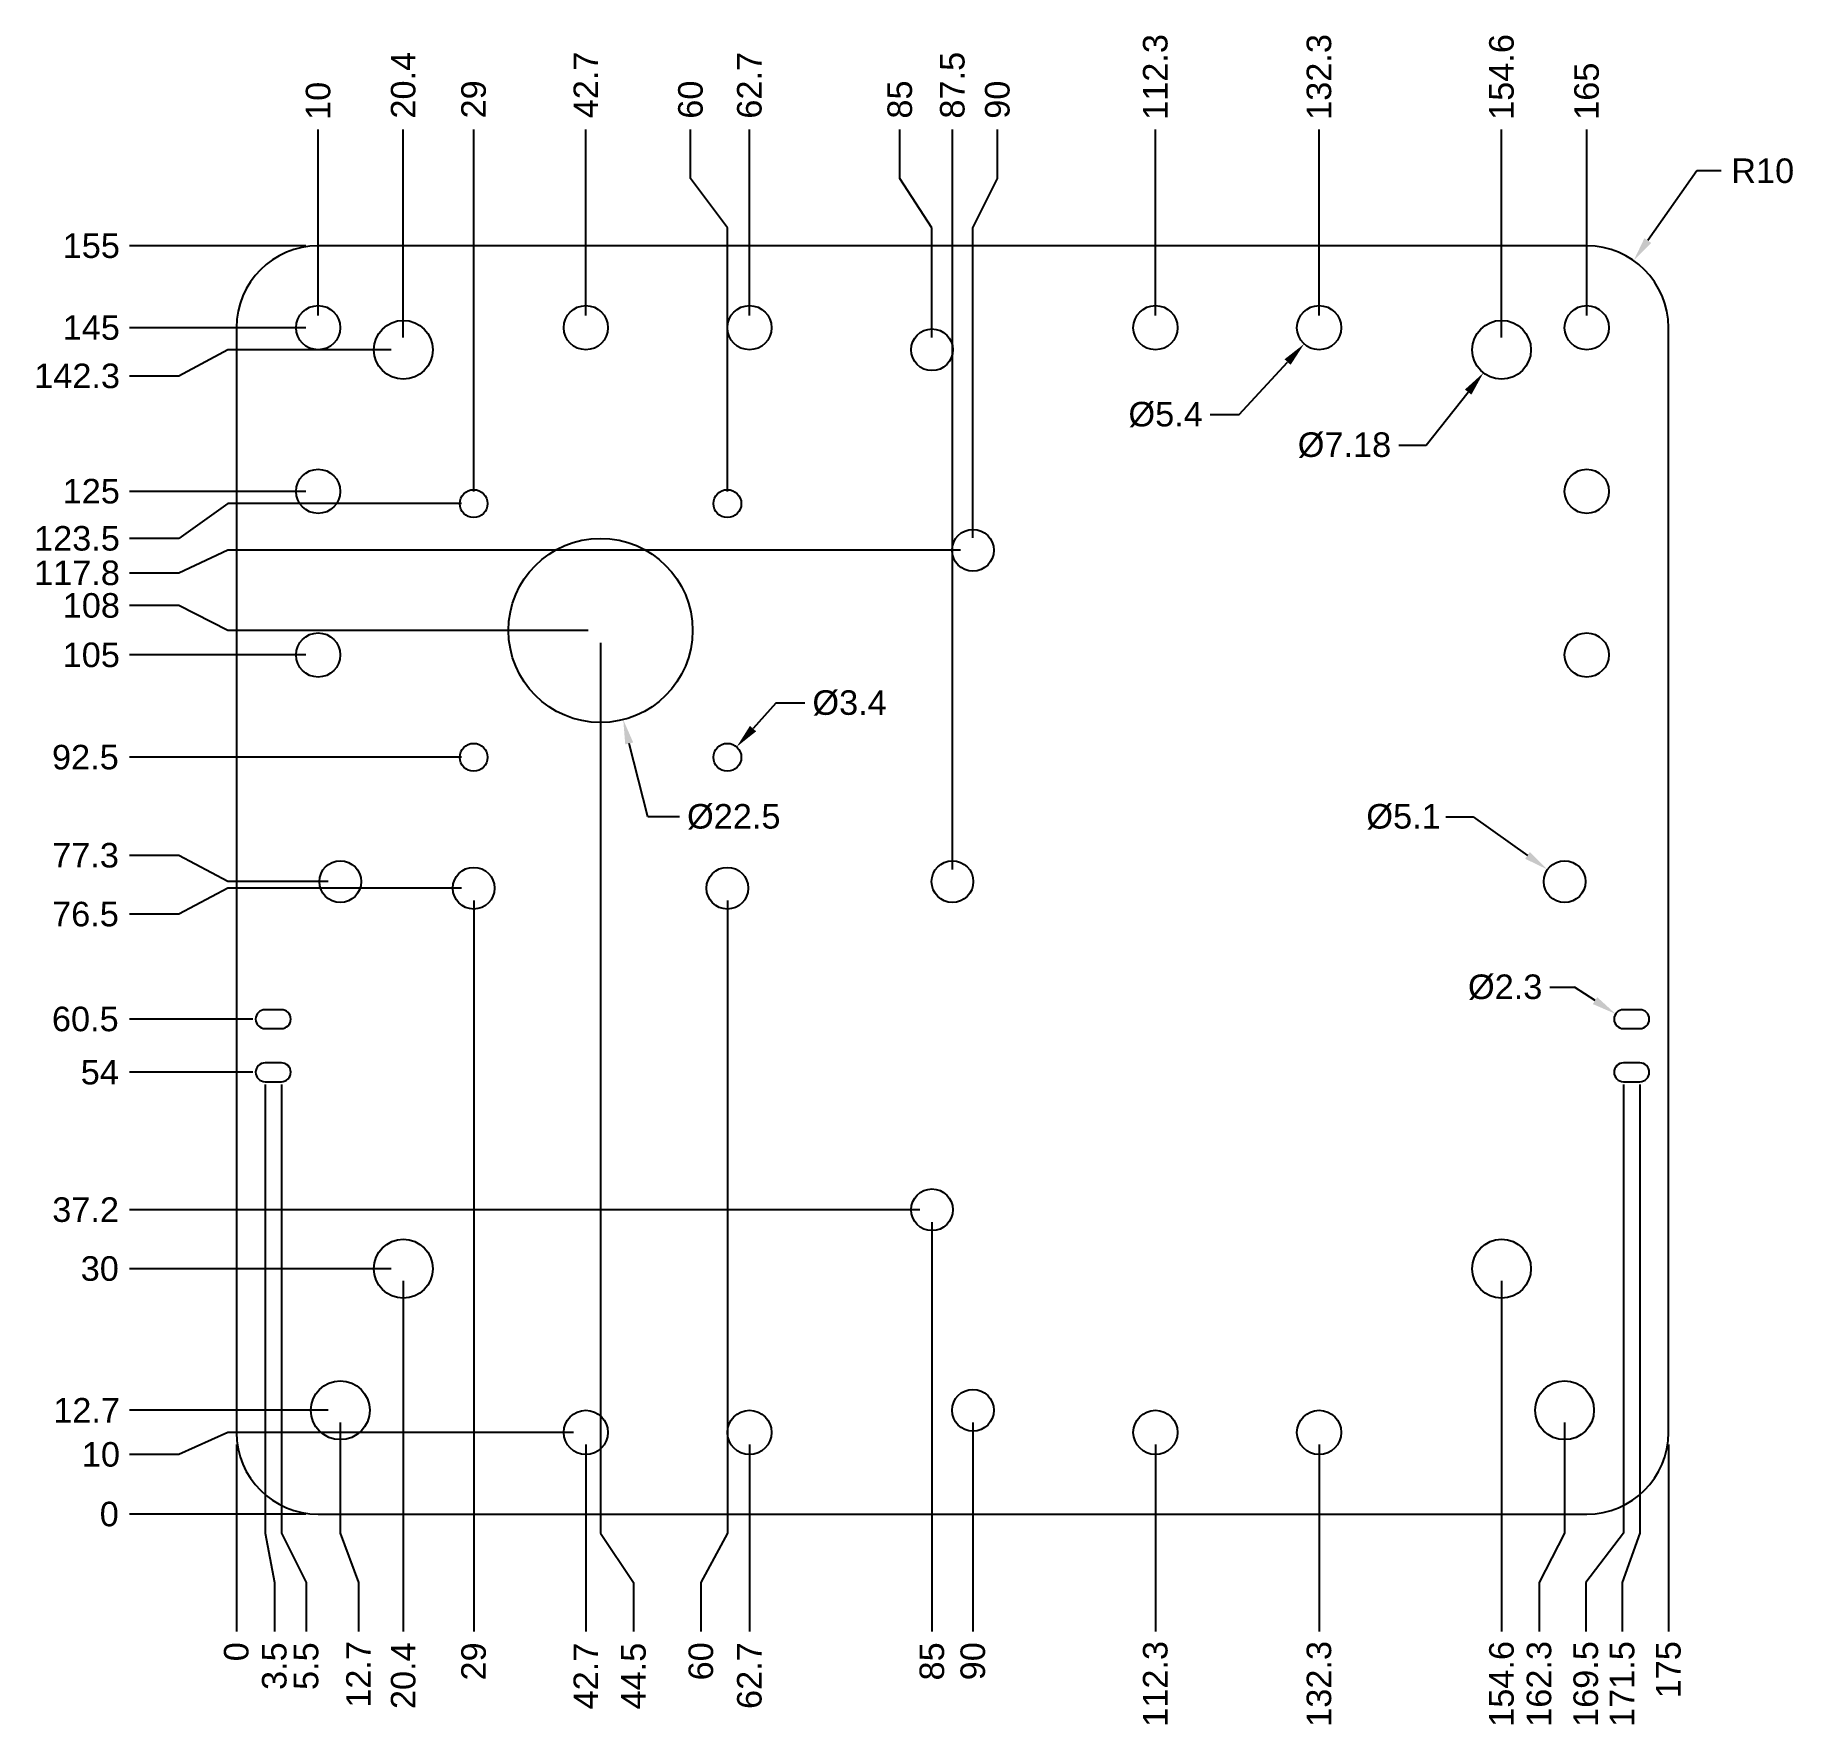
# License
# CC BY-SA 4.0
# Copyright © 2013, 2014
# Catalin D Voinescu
# Model space of a CAD drawing. Header units: millimetres. Extents: x -25 to 190, y -26 to 181.
import ezdxf

# ---------------------------------------------------------------- set-up
doc = ezdxf.new("R2010")
doc.units = ezdxf.units.MM
doc.layers.add('Dimensions', color=7, linetype='Continuous')
doc.layers.add('Parts', color=7, linetype='Continuous')
doc.styles.get("Standard").update_dxf_attribs({"font": 'arial.ttf'})
doc.dimstyles.new('Copy of Standard', dxfattribs={"dimtxt": 3, "dimasz": 3, "dimexe": 3, "dimexo": 1.5, "dimgap": 1.5, "dimtad": 0, "dimtoh": 1, "dimdsep": 46, "dimtxsty": 'Standard', "dimcen": 0, "dimadec": 0, "dimazin": 2, "dimtfac": 1, "dimtofl": 0, "dimtmove": 0, "dimatfit": 3, "dimfxl": 1, "dimtolj": 1, "dimtzin": 0, "dimarcsym": 0})

# ---------------------------------------------------------------- blocks, each defined once
blk = doc.blocks.new('*D1')
at = {"layer": 'Defpoints', "color": 0}
for p in [(12.7, 12.7), (0, 0), (14.92, -14.33)]:
    blk.add_point(p, dxfattribs=at)
at = {"layer": 'Dimensions', "color": 0, "lineweight": -2}
for p, q in [((12.7, 11.2), (12.7, -2.33)), ((12.7, -2.33), (14.92, -8.33)), ((14.92, -8.33), (14.92, -14.33))]:
    blk.add_line(p, q, dxfattribs=at)
at = {"layer": 'Dimensions', "color": 0, "insert": (14.92, -19.58), "char_height": 3, "attachment_point": 5, "rotation": 90}
blk.add_mtext('\\A1;12.7', dxfattribs=at)
blk = doc.blocks.new('*D2')
at = {"layer": 'Defpoints', "color": 0}
for p in [(42.7, 10), (0, 0), (42.7, -14.33)]:
    blk.add_point(p, dxfattribs=at)
at = {"layer": 'Dimensions', "color": 0, "lineweight": -2}
blk.add_line((42.7, 8.5), (42.7, -14.33), dxfattribs=at)
at = {"layer": 'Dimensions', "color": 0, "insert": (42.7, -19.78), "char_height": 3, "attachment_point": 5, "rotation": 90}
blk.add_mtext('\\A1;42.7', dxfattribs=at)
blk = doc.blocks.new('*D3')
at = {"layer": 'Defpoints', "color": 0}
for p in [(62.7, 10), (0, 0), (62.7, -14.33)]:
    blk.add_point(p, dxfattribs=at)
at = {"layer": 'Dimensions', "color": 0, "lineweight": -2}
blk.add_line((62.7, 8.5), (62.7, -14.33), dxfattribs=at)
at = {"layer": 'Dimensions', "color": 0, "insert": (62.7, -19.73), "char_height": 3, "attachment_point": 5, "rotation": 90}
blk.add_mtext('\\A1;62.7', dxfattribs=at)
blk = doc.blocks.new('*D4')
at = {"layer": 'Defpoints', "color": 0}
for p in [(90, 12.7), (0, 0), (90, -14.33)]:
    blk.add_point(p, dxfattribs=at)
at = {"layer": 'Dimensions', "color": 0, "lineweight": -2}
blk.add_line((90, 11.2), (90, -14.33), dxfattribs=at)
at = {"layer": 'Dimensions', "color": 0, "insert": (90, -17.97), "char_height": 3, "attachment_point": 5, "rotation": 90}
blk.add_mtext('\\A1;90', dxfattribs=at)
blk = doc.blocks.new('*D5')
at = {"layer": 'Defpoints', "color": 0}
for p in [(112.3, 10), (0, 0), (112.3, -14.33)]:
    blk.add_point(p, dxfattribs=at)
at = {"layer": 'Dimensions', "color": 0, "lineweight": -2}
blk.add_line((112.3, 8.5), (112.3, -14.33), dxfattribs=at)
at = {"layer": 'Dimensions', "color": 0, "insert": (112.3, -20.74), "char_height": 3, "attachment_point": 5, "rotation": 90}
blk.add_mtext('\\A1;112.3', dxfattribs=at)
blk = doc.blocks.new('*D6')
at = {"layer": 'Defpoints', "color": 0}
for p in [(132.3, 10), (0, 0), (132.3, -14.33)]:
    blk.add_point(p, dxfattribs=at)
at = {"layer": 'Dimensions', "color": 0, "lineweight": -2}
blk.add_line((132.3, 8.5), (132.3, -14.33), dxfattribs=at)
at = {"layer": 'Dimensions', "color": 0, "insert": (132.3, -20.74), "char_height": 3, "attachment_point": 5, "rotation": 90}
blk.add_mtext('\\A1;132.3', dxfattribs=at)
blk = doc.blocks.new('*D7')
at = {"layer": 'Defpoints', "color": 0}
for p in [(162.3, 12.7), (0, 0), (159.19, -14.33)]:
    blk.add_point(p, dxfattribs=at)
at = {"layer": 'Dimensions', "color": 0, "lineweight": -2}
for p, q in [((162.3, 11.2), (162.3, -2.33)), ((162.3, -2.33), (159.19, -8.33)), ((159.19, -8.33), (159.19, -14.33))]:
    blk.add_line(p, q, dxfattribs=at)
at = {"layer": 'Dimensions', "color": 0, "insert": (159.19, -20.74), "char_height": 3, "attachment_point": 5, "rotation": 90}
blk.add_mtext('\\A1;162.3', dxfattribs=at)
blk = doc.blocks.new('*D8')
at = {"layer": 'Defpoints', "color": 0}
for p in [(154.6, 30), (0, 0), (154.6, -14.33)]:
    blk.add_point(p, dxfattribs=at)
at = {"layer": 'Dimensions', "color": 0, "lineweight": -2}
blk.add_line((154.6, 28.5), (154.6, -14.33), dxfattribs=at)
at = {"layer": 'Dimensions', "color": 0, "insert": (154.6, -20.74), "char_height": 3, "attachment_point": 5, "rotation": 90}
blk.add_mtext('\\A1;154.6', dxfattribs=at)
blk = doc.blocks.new('*D9')
at = {"layer": 'Defpoints', "color": 0}
for p in [(85, 37.2), (0, 0), (85, -14.33)]:
    blk.add_point(p, dxfattribs=at)
at = {"layer": 'Dimensions', "color": 0, "lineweight": -2}
blk.add_line((85, 35.7), (85, -14.33), dxfattribs=at)
at = {"layer": 'Dimensions', "color": 0, "insert": (85, -17.99), "char_height": 3, "attachment_point": 5, "rotation": 90}
blk.add_mtext('\\A1;85', dxfattribs=at)
blk = doc.blocks.new('*D10')
at = {"layer": 'Defpoints', "color": 0}
for p in [(60, 76.5), (0, 0), (56.77, -14.33)]:
    blk.add_point(p, dxfattribs=at)
at = {"layer": 'Dimensions', "color": 0, "lineweight": -2}
for p, q in [((60, 75), (60, -2.33)), ((60, -2.33), (56.77, -8.33)), ((56.77, -8.33), (56.77, -14.33))]:
    blk.add_line(p, q, dxfattribs=at)
at = {"layer": 'Dimensions', "color": 0, "insert": (56.77, -17.98), "char_height": 3, "attachment_point": 5, "rotation": 90}
blk.add_mtext('\\A1;60', dxfattribs=at)
blk = doc.blocks.new('*D11')
at = {"layer": 'Defpoints', "color": 0}
for p in [(29, 76.5), (0, 0), (29, -14.33)]:
    blk.add_point(p, dxfattribs=at)
at = {"layer": 'Dimensions', "color": 0, "lineweight": -2}
blk.add_line((29, 75), (29, -14.33), dxfattribs=at)
at = {"layer": 'Dimensions', "color": 0, "insert": (29, -18), "char_height": 3, "attachment_point": 5, "rotation": 90}
blk.add_mtext('\\A1;29', dxfattribs=at)
blk = doc.blocks.new('*D12')
at = {"layer": 'Defpoints', "color": 0}
for p in [(20.4, 30), (0, 0), (20.4, -14.33)]:
    blk.add_point(p, dxfattribs=at)
at = {"layer": 'Dimensions', "color": 0, "lineweight": -2}
blk.add_line((20.4, 28.5), (20.4, -14.33), dxfattribs=at)
at = {"layer": 'Dimensions', "color": 0, "insert": (20.4, -19.74), "char_height": 3, "attachment_point": 5, "rotation": 90}
blk.add_mtext('\\A1;20.4', dxfattribs=at)
blk = doc.blocks.new('*D13')
at = {"layer": 'Defpoints', "color": 0}
for p in [(0, 10), (0, 0), (0, -14.33)]:
    blk.add_point(p, dxfattribs=at)
at = {"layer": 'Dimensions', "color": 0, "lineweight": -2}
blk.add_line((0, 8.5), (0, -14.33), dxfattribs=at)
at = {"layer": 'Dimensions', "color": 0, "insert": (0, -16.81), "char_height": 3, "attachment_point": 5, "rotation": 90}
blk.add_mtext('\\A1;0', dxfattribs=at)
blk = doc.blocks.new('*D14')
at = {"layer": 'Defpoints', "color": 0}
for p in [(175, 10), (0, 0), (175, -14.33)]:
    blk.add_point(p, dxfattribs=at)
at = {"layer": 'Dimensions', "color": 0, "lineweight": -2}
blk.add_line((175, 8.5), (175, -14.33), dxfattribs=at)
at = {"layer": 'Dimensions', "color": 0, "insert": (175, -19.01), "char_height": 3, "attachment_point": 5, "rotation": 90}
blk.add_mtext('\\A1;175', dxfattribs=at)
blk = doc.blocks.new('*D15')
at = {"layer": 'Defpoints', "color": 0}
for p in [(10, 169.22), (10, 145), (0, 0)]:
    blk.add_point(p, dxfattribs=at)
at = {"layer": 'Dimensions', "color": 0, "lineweight": -2}
blk.add_line((10, 146.5), (10, 169.22), dxfattribs=at)
at = {"layer": 'Dimensions', "color": 0, "insert": (10, 172.72), "char_height": 3, "attachment_point": 5, "rotation": 90}
blk.add_mtext('\\A1;10', dxfattribs=at)
blk = doc.blocks.new('*D16')
at = {"layer": 'Defpoints', "color": 0}
for p in [(42.7, 169.22), (42.7, 145), (0, 0)]:
    blk.add_point(p, dxfattribs=at)
at = {"layer": 'Dimensions', "color": 0, "lineweight": -2}
blk.add_line((42.7, 146.5), (42.7, 169.22), dxfattribs=at)
at = {"layer": 'Dimensions', "color": 0, "insert": (42.7, 174.67), "char_height": 3, "attachment_point": 5, "rotation": 90}
blk.add_mtext('\\A1;42.7', dxfattribs=at)
blk = doc.blocks.new('*D17')
at = {"layer": 'Defpoints', "color": 0}
for p in [(62.7, 169.22), (62.7, 145), (0, 0)]:
    blk.add_point(p, dxfattribs=at)
at = {"layer": 'Dimensions', "color": 0, "lineweight": -2}
blk.add_line((62.7, 146.5), (62.7, 169.22), dxfattribs=at)
at = {"layer": 'Dimensions', "color": 0, "insert": (62.7, 174.62), "char_height": 3, "attachment_point": 5, "rotation": 90}
blk.add_mtext('\\A1;62.7', dxfattribs=at)
blk = doc.blocks.new('*D18')
at = {"layer": 'Defpoints', "color": 0}
for p in [(112.3, 169.22), (112.3, 145), (0, 0)]:
    blk.add_point(p, dxfattribs=at)
at = {"layer": 'Dimensions', "color": 0, "lineweight": -2}
blk.add_line((112.3, 146.5), (112.3, 169.22), dxfattribs=at)
at = {"layer": 'Dimensions', "color": 0, "insert": (112.3, 175.64), "char_height": 3, "attachment_point": 5, "rotation": 90}
blk.add_mtext('\\A1;112.3', dxfattribs=at)
blk = doc.blocks.new('*D19')
at = {"layer": 'Defpoints', "color": 0}
for p in [(132.3, 169.22), (132.3, 145), (0, 0)]:
    blk.add_point(p, dxfattribs=at)
at = {"layer": 'Dimensions', "color": 0, "lineweight": -2}
blk.add_line((132.3, 146.5), (132.3, 169.22), dxfattribs=at)
at = {"layer": 'Dimensions', "color": 0, "insert": (132.3, 175.64), "char_height": 3, "attachment_point": 5, "rotation": 90}
blk.add_mtext('\\A1;132.3', dxfattribs=at)
blk = doc.blocks.new('*D20')
at = {"layer": 'Defpoints', "color": 0}
for p in [(165, 169.22), (165, 145), (0, 0)]:
    blk.add_point(p, dxfattribs=at)
at = {"layer": 'Dimensions', "color": 0, "lineweight": -2}
blk.add_line((165, 146.5), (165, 169.22), dxfattribs=at)
at = {"layer": 'Dimensions', "color": 0, "insert": (165, 173.9), "char_height": 3, "attachment_point": 5, "rotation": 90}
blk.add_mtext('\\A1;165', dxfattribs=at)
blk = doc.blocks.new('*D21')
at = {"layer": 'Defpoints', "color": 0}
for p in [(87.5, 169.22), (87.5, 77.3), (0, 0)]:
    blk.add_point(p, dxfattribs=at)
at = {"layer": 'Dimensions', "color": 0, "lineweight": -2}
blk.add_line((87.5, 78.8), (87.5, 169.22), dxfattribs=at)
at = {"layer": 'Dimensions', "color": 0, "insert": (87.5, 174.63), "char_height": 3, "attachment_point": 5, "rotation": 90}
blk.add_mtext('\\A1;87.5', dxfattribs=at)
blk = doc.blocks.new('*D22')
at = {"layer": 'Defpoints', "color": 0}
for p in [(171.5, 54), (0, 0), (169.34, -14.33)]:
    blk.add_point(p, dxfattribs=at)
at = {"layer": 'Dimensions', "color": 0, "lineweight": -2}
for p, q in [((171.5, 52.5), (171.5, -2.33)), ((171.5, -2.33), (169.34, -8.33)), ((169.34, -8.33), (169.34, -14.33))]:
    blk.add_line(p, q, dxfattribs=at)
at = {"layer": 'Dimensions', "color": 0, "insert": (169.34, -20.76), "char_height": 3, "attachment_point": 5, "rotation": 90}
blk.add_mtext('\\A1;171.5', dxfattribs=at)
blk = doc.blocks.new('*D23')
at = {"layer": 'Defpoints', "color": 0}
for p in [(169.5, 54), (0, 0), (164.9, -14.33)]:
    blk.add_point(p, dxfattribs=at)
at = {"layer": 'Dimensions', "color": 0, "lineweight": -2}
for p, q in [((169.5, 52.5), (169.5, -2.33)), ((169.5, -2.33), (164.9, -8.33)), ((164.9, -8.33), (164.9, -14.33))]:
    blk.add_line(p, q, dxfattribs=at)
at = {"layer": 'Dimensions', "color": 0, "insert": (164.9, -20.76), "char_height": 3, "attachment_point": 5, "rotation": 90}
blk.add_mtext('\\A1;169.5', dxfattribs=at)
blk = doc.blocks.new('*D24')
at = {"layer": 'Defpoints', "color": 0}
for p in [(3.5, 54), (0, 0), (4.65, -14.33)]:
    blk.add_point(p, dxfattribs=at)
at = {"layer": 'Dimensions', "color": 0, "lineweight": -2}
for p, q in [((3.5, 52.5), (3.5, -2.33)), ((3.5, -2.33), (4.65, -8.33)), ((4.65, -8.33), (4.65, -14.33))]:
    blk.add_line(p, q, dxfattribs=at)
at = {"layer": 'Dimensions', "color": 0, "insert": (4.65, -18.57), "char_height": 3, "attachment_point": 5, "rotation": 90}
blk.add_mtext('\\A1;3.5', dxfattribs=at)
blk = doc.blocks.new('*D25')
at = {"layer": 'Defpoints', "color": 0}
for p in [(5.5, 54), (0, 0), (8.53, -14.33)]:
    blk.add_point(p, dxfattribs=at)
at = {"layer": 'Dimensions', "color": 0, "lineweight": -2}
for p, q in [((5.5, 52.5), (5.5, -2.33)), ((5.5, -2.33), (8.53, -8.33)), ((8.53, -8.33), (8.53, -14.33))]:
    blk.add_line(p, q, dxfattribs=at)
at = {"layer": 'Dimensions', "color": 0, "insert": (8.53, -18.57), "char_height": 3, "attachment_point": 5, "rotation": 90}
blk.add_mtext('\\A1;5.5', dxfattribs=at)
blk = doc.blocks.new('*D26')
at = {"layer": 'Defpoints', "color": 0}
for p in [(-13.05, 0), (0, 0), (10, 0)]:
    blk.add_point(p, dxfattribs=at)
at = {"layer": 'Dimensions', "color": 0, "lineweight": -2}
blk.add_line((8.5, 0), (-13.05, 0), dxfattribs=at)
at = {"layer": 'Dimensions', "color": 0, "insert": (-15.53, 0), "char_height": 3, "attachment_point": 5}
blk.add_mtext('\\A1;0', dxfattribs=at)
blk = doc.blocks.new('*D27')
at = {"layer": 'Defpoints', "color": 0}
for p in [(-13.05, 12.7), (12.7, 12.7), (0, 0)]:
    blk.add_point(p, dxfattribs=at)
at = {"layer": 'Dimensions', "color": 0, "lineweight": -2}
blk.add_line((11.2, 12.7), (-13.05, 12.7), dxfattribs=at)
at = {"layer": 'Dimensions', "color": 0, "insert": (-18.3, 12.7), "char_height": 3, "attachment_point": 5}
blk.add_mtext('\\A1;12.7', dxfattribs=at)
blk = doc.blocks.new('*D28')
at = {"layer": 'Defpoints', "color": 0}
for p in [(42.7, 10), (-13.05, 7.29), (0, 0)]:
    blk.add_point(p, dxfattribs=at)
at = {"layer": 'Dimensions', "color": 0, "lineweight": -2}
for p, q in [((-1.05, 10), (-7.05, 7.29)), ((41.2, 10), (-1.05, 10)), ((-7.05, 7.29), (-13.05, 7.29))]:
    blk.add_line(p, q, dxfattribs=at)
at = {"layer": 'Dimensions', "color": 0, "insert": (-16.55, 7.29), "char_height": 3, "attachment_point": 5}
blk.add_mtext('\\A1;10', dxfattribs=at)
blk = doc.blocks.new('*D29')
at = {"layer": 'Defpoints', "color": 0}
for p in [(-13.05, 30), (20.4, 30), (0, 0)]:
    blk.add_point(p, dxfattribs=at)
at = {"layer": 'Dimensions', "color": 0, "lineweight": -2}
blk.add_line((18.9, 30), (-13.05, 30), dxfattribs=at)
at = {"layer": 'Dimensions', "color": 0, "insert": (-16.69, 30), "char_height": 3, "attachment_point": 5}
blk.add_mtext('\\A1;30', dxfattribs=at)
blk = doc.blocks.new('*D30')
at = {"layer": 'Defpoints', "color": 0}
for p in [(-13.05, 37.2), (85, 37.2), (0, 0)]:
    blk.add_point(p, dxfattribs=at)
at = {"layer": 'Dimensions', "color": 0, "lineweight": -2}
blk.add_line((83.5, 37.2), (-13.05, 37.2), dxfattribs=at)
at = {"layer": 'Dimensions', "color": 0, "insert": (-18.42, 37.2), "char_height": 3, "attachment_point": 5}
blk.add_mtext('\\A1;37.2', dxfattribs=at)
blk = doc.blocks.new('*D31')
at = {"layer": 'Defpoints', "color": 0}
for p in [(-13.05, 54), (3.5, 54), (0, 0)]:
    blk.add_point(p, dxfattribs=at)
at = {"layer": 'Dimensions', "color": 0, "lineweight": -2}
blk.add_line((2, 54), (-13.05, 54), dxfattribs=at)
at = {"layer": 'Dimensions', "color": 0, "insert": (-16.69, 54), "char_height": 3, "attachment_point": 5}
blk.add_mtext('\\A1;54', dxfattribs=at)
blk = doc.blocks.new('*D32')
at = {"layer": 'Defpoints', "color": 0}
for p in [(-13.05, 60.5), (3.5, 60.5), (0, 0)]:
    blk.add_point(p, dxfattribs=at)
at = {"layer": 'Dimensions', "color": 0, "lineweight": -2}
blk.add_line((2, 60.5), (-13.05, 60.5), dxfattribs=at)
at = {"layer": 'Dimensions', "color": 0, "insert": (-18.46, 60.5), "char_height": 3, "attachment_point": 5}
blk.add_mtext('\\A1;60.5', dxfattribs=at)
blk = doc.blocks.new('*D33')
at = {"layer": 'Defpoints', "color": 0}
for p in [(29, 76.5), (-13.05, 73.32), (0, 0)]:
    blk.add_point(p, dxfattribs=at)
at = {"layer": 'Dimensions', "color": 0, "lineweight": -2}
for p, q in [((-1.05, 76.5), (-7.05, 73.32)), ((27.5, 76.5), (-1.05, 76.5)), ((-7.05, 73.32), (-13.05, 73.32))]:
    blk.add_line(p, q, dxfattribs=at)
at = {"layer": 'Dimensions', "color": 0, "insert": (-18.44, 73.32), "char_height": 3, "attachment_point": 5}
blk.add_mtext('\\A1;76.5', dxfattribs=at)
blk = doc.blocks.new('*D34')
at = {"layer": 'Defpoints', "color": 0}
for p in [(-13.05, 80.51), (12.7, 77.3), (0, 0)]:
    blk.add_point(p, dxfattribs=at)
at = {"layer": 'Dimensions', "color": 0, "lineweight": -2}
for p, q in [((-7.05, 80.51), (-13.05, 80.51)), ((-1.05, 77.3), (-7.05, 80.51)), ((11.2, 77.3), (-1.05, 77.3))]:
    blk.add_line(p, q, dxfattribs=at)
at = {"layer": 'Dimensions', "color": 0, "insert": (-18.43, 80.51), "char_height": 3, "attachment_point": 5}
blk.add_mtext('\\A1;77.3', dxfattribs=at)
blk = doc.blocks.new('*D35')
at = {"layer": 'Defpoints', "color": 0}
for p in [(-13.05, 92.5), (29, 92.5), (0, 0)]:
    blk.add_point(p, dxfattribs=at)
at = {"layer": 'Dimensions', "color": 0, "lineweight": -2}
blk.add_line((27.5, 92.5), (-13.05, 92.5), dxfattribs=at)
at = {"layer": 'Dimensions', "color": 0, "insert": (-18.45, 92.5), "char_height": 3, "attachment_point": 5}
blk.add_mtext('\\A1;92.5', dxfattribs=at)
blk = doc.blocks.new('*D36')
at = {"layer": 'Defpoints', "color": 0}
for p in [(-13.05, 105), (10, 105), (0, 0)]:
    blk.add_point(p, dxfattribs=at)
at = {"layer": 'Dimensions', "color": 0, "lineweight": -2}
blk.add_line((8.5, 105), (-13.05, 105), dxfattribs=at)
at = {"layer": 'Dimensions', "color": 0, "insert": (-17.73, 105), "char_height": 3, "attachment_point": 5}
blk.add_mtext('\\A1;105', dxfattribs=at)
blk = doc.blocks.new('*D37')
at = {"layer": 'Defpoints', "color": 0}
for p in [(-13.05, 125), (10, 125), (0, 0)]:
    blk.add_point(p, dxfattribs=at)
at = {"layer": 'Dimensions', "color": 0, "lineweight": -2}
blk.add_line((8.5, 125), (-13.05, 125), dxfattribs=at)
at = {"layer": 'Dimensions', "color": 0, "insert": (-17.73, 125), "char_height": 3, "attachment_point": 5}
blk.add_mtext('\\A1;125', dxfattribs=at)
blk = doc.blocks.new('*D38')
at = {"layer": 'Defpoints', "color": 0}
for p in [(-13.05, 145), (10, 145), (0, 0)]:
    blk.add_point(p, dxfattribs=at)
at = {"layer": 'Dimensions', "color": 0, "lineweight": -2}
blk.add_line((8.5, 145), (-13.05, 145), dxfattribs=at)
at = {"layer": 'Dimensions', "color": 0, "insert": (-17.73, 145), "char_height": 3, "attachment_point": 5}
blk.add_mtext('\\A1;145', dxfattribs=at)
blk = doc.blocks.new('*D39')
at = {"layer": 'Defpoints', "color": 0}
for p in [(20.4, 142.3), (-13.05, 139.09), (0, 0)]:
    blk.add_point(p, dxfattribs=at)
at = {"layer": 'Dimensions', "color": 0, "lineweight": -2}
for p, q in [((-1.05, 142.3), (-7.05, 139.09)), ((18.9, 142.3), (-1.05, 142.3)), ((-7.05, 139.09), (-13.05, 139.09))]:
    blk.add_line(p, q, dxfattribs=at)
at = {"layer": 'Dimensions', "color": 0, "insert": (-19.46, 139.09), "char_height": 3, "attachment_point": 5}
blk.add_mtext('\\A1;142.3', dxfattribs=at)
blk = doc.blocks.new('*D40')
at = {"layer": 'Defpoints', "color": 0}
for p in [(29, 123.5), (-13.05, 119.24), (0, 0)]:
    blk.add_point(p, dxfattribs=at)
at = {"layer": 'Dimensions', "color": 0, "lineweight": -2}
for p, q in [((-1.05, 123.5), (-7.05, 119.24)), ((27.5, 123.5), (-1.05, 123.5)), ((-7.05, 119.24), (-13.05, 119.24))]:
    blk.add_line(p, q, dxfattribs=at)
at = {"layer": 'Dimensions', "color": 0, "insert": (-19.48, 119.24), "char_height": 3, "attachment_point": 5}
blk.add_mtext('\\A1;123.5', dxfattribs=at)
blk = doc.blocks.new('*D41')
at = {"layer": 'Defpoints', "color": 0}
for p in [(-13.05, 111.04), (44.5, 108), (0, 0)]:
    blk.add_point(p, dxfattribs=at)
at = {"layer": 'Dimensions', "color": 0, "lineweight": -2}
for p, q in [((-7.05, 111.04), (-13.05, 111.04)), ((-1.05, 108), (-7.05, 111.04)), ((43, 108), (-1.05, 108))]:
    blk.add_line(p, q, dxfattribs=at)
at = {"layer": 'Dimensions', "color": 0, "insert": (-17.72, 111.04), "char_height": 3, "attachment_point": 5}
blk.add_mtext('\\A1;108', dxfattribs=at)
blk = doc.blocks.new('*D42')
at = {"layer": 'Defpoints', "color": 0}
for p in [(90, 117.8), (-13.05, 115.02), (0, 0)]:
    blk.add_point(p, dxfattribs=at)
at = {"layer": 'Dimensions', "color": 0, "lineweight": -2}
for p, q in [((-1.05, 117.8), (-7.05, 115.02)), ((88.5, 117.8), (-1.05, 117.8)), ((-7.05, 115.02), (-13.05, 115.02))]:
    blk.add_line(p, q, dxfattribs=at)
at = {"layer": 'Dimensions', "color": 0, "insert": (-19.47, 115.02), "char_height": 3, "attachment_point": 5}
blk.add_mtext('\\A1;117.8', dxfattribs=at)
blk = doc.blocks.new('*D43')
at = {"layer": 'Defpoints', "color": 0}
for p in [(-13.05, 155), (10, 155), (0, 0)]:
    blk.add_point(p, dxfattribs=at)
at = {"layer": 'Dimensions', "color": 0, "lineweight": -2}
blk.add_line((8.5, 155), (-13.05, 155), dxfattribs=at)
at = {"layer": 'Dimensions', "color": 0, "insert": (-17.73, 155), "char_height": 3, "attachment_point": 5}
blk.add_mtext('\\A1;155', dxfattribs=at)
blk = doc.blocks.new('*D44')
at = {"layer": 'Defpoints', "color": 0}
for p in [(170.74, 153.19), (165, 145)]:
    blk.add_point(p, dxfattribs=at)
at = {"layer": 'Dimensions', "color": 0, "lineweight": -2}
for p, q in [((178.44, 164.16), (172.46, 155.64)), ((181.44, 164.16), (178.44, 164.16))]:
    blk.add_line(p, q, dxfattribs=at)
at = {"layer": 'Dimensions', "color": 0}
blk.add_solid([(172.05, 155.93), (172.87, 155.36), (170.74, 153.19)], dxfattribs=at)
at = {"layer": 'Dimensions', "color": 0, "insert": (186.51, 164.16), "char_height": 3, "attachment_point": 5}
blk.add_mtext('\\A1;R10', dxfattribs=at)
blk = doc.blocks.new('*D45')
at = {"layer": 'Defpoints', "color": 0}
for p in [(156.82, 145.12), (152.38, 139.48)]:
    blk.add_point(p, dxfattribs=at)
at = {"layer": 'Dimensions', "color": 0, "lineweight": -2}
for p, q in [((145.4, 130.65), (150.52, 137.13)), ((142.03, 130.65), (145.4, 130.65))]:
    blk.add_line(p, q, dxfattribs=at)
at = {"layer": 'Dimensions', "color": 0}
blk.add_solid([(150.91, 136.82), (150.12, 137.44), (152.38, 139.48)], dxfattribs=at)
at = {"layer": 'Dimensions', "color": 0, "insert": (135.4, 130.65), "char_height": 3, "attachment_point": 5}
blk.add_mtext('\\A1;%%c7.18', dxfattribs=at)
blk = doc.blocks.new('*D46')
at = {"layer": 'Defpoints', "color": 0}
for p in [(134.13, 146.99), (130.47, 143.01)]:
    blk.add_point(p, dxfattribs=at)
at = {"layer": 'Dimensions', "color": 0, "lineweight": -2}
for p, q in [((122.55, 134.38), (128.45, 140.8)), ((119.01, 134.38), (122.55, 134.38))]:
    blk.add_line(p, q, dxfattribs=at)
at = {"layer": 'Dimensions', "color": 0}
blk.add_solid([(128.82, 140.46), (128.08, 141.14), (130.47, 143.01)], dxfattribs=at)
at = {"layer": 'Dimensions', "color": 0, "insert": (113.55, 134.38), "char_height": 3, "attachment_point": 5}
blk.add_mtext('\\A1;%%c5.4', dxfattribs=at)
blk = doc.blocks.new('*D47')
at = {"layer": 'Defpoints', "color": 0}
for p in [(160.22, 78.77), (164.38, 75.83)]:
    blk.add_point(p, dxfattribs=at)
at = {"layer": 'Dimensions', "color": 0, "lineweight": -2}
for p, q in [((147.79, 85.23), (151.12, 85.23)), ((151.12, 85.23), (157.77, 80.51))]:
    blk.add_line(p, q, dxfattribs=at)
at = {"layer": 'Dimensions', "color": 0}
blk.add_solid([(157.48, 80.1), (158.06, 80.92), (160.22, 78.77)], dxfattribs=at)
at = {"layer": 'Dimensions', "color": 0, "insert": (142.62, 85.23), "char_height": 3, "attachment_point": 5}
blk.add_mtext('\\A1;%%c5.1', dxfattribs=at)
blk = doc.blocks.new('*D48')
at = {"layer": 'Defpoints', "color": 0}
for p in [(61.13, 93.77), (58.87, 91.23)]:
    blk.add_point(p, dxfattribs=at)
at = {"layer": 'Dimensions', "color": 0, "lineweight": -2}
for p, q in [((65.93, 99.13), (63.13, 96)), ((69.47, 99.13), (65.93, 99.13))]:
    blk.add_line(p, q, dxfattribs=at)
at = {"layer": 'Dimensions', "color": 0}
blk.add_solid([(62.76, 96.34), (63.51, 95.67), (61.13, 93.77)], dxfattribs=at)
at = {"layer": 'Dimensions', "color": 0, "insert": (74.93, 99.13), "char_height": 3, "attachment_point": 5}
blk.add_mtext('\\A1;%%c3.4', dxfattribs=at)
blk = doc.blocks.new('*D49')
at = {"layer": 'Defpoints', "color": 0}
for p in [(41.73, 118.9), (47.27, 97.1)]:
    blk.add_point(p, dxfattribs=at)
at = {"layer": 'Dimensions', "color": 0, "lineweight": -2}
for p, q in [((50.28, 85.23), (48.01, 94.19)), ((54.14, 85.23), (50.28, 85.23))]:
    blk.add_line(p, q, dxfattribs=at)
at = {"layer": 'Dimensions', "color": 0}
blk.add_solid([(48.49, 94.31), (47.52, 94.07), (47.27, 97.1)], dxfattribs=at)
at = {"layer": 'Dimensions', "color": 0, "insert": (60.78, 85.23), "char_height": 3, "attachment_point": 5}
blk.add_mtext('\\A1;%%c22.5', dxfattribs=at)
blk = doc.blocks.new('*D50')
at = {"layer": 'Defpoints', "color": 0}
for p in [(168.54, 61.13), (170.46, 59.87)]:
    blk.add_point(p, dxfattribs=at)
at = {"layer": 'Dimensions', "color": 0, "lineweight": -2}
for p in [(160.51, 64.4), (166.02, 62.76)]:
    blk.add_line(p, (163.51, 64.4), dxfattribs=at)
at = {"layer": 'Dimensions', "color": 0}
blk.add_solid([(165.75, 62.34), (166.29, 63.18), (168.54, 61.13)], dxfattribs=at)
at = {"layer": 'Dimensions', "color": 0, "insert": (155.04, 64.4), "char_height": 3, "attachment_point": 5}
blk.add_mtext('\\A1;%%c2.3', dxfattribs=at)
blk = doc.blocks.new('*D51')
at = {"layer": 'Defpoints', "color": 0}
for p in [(44.5, 108), (0, 0), (48.54, -14.33)]:
    blk.add_point(p, dxfattribs=at)
at = {"layer": 'Dimensions', "color": 0, "lineweight": -2}
for p, q in [((44.5, 106.5), (44.5, -2.33)), ((44.5, -2.33), (48.54, -8.33)), ((48.54, -8.33), (48.54, -14.33))]:
    blk.add_line(p, q, dxfattribs=at)
at = {"layer": 'Dimensions', "color": 0, "insert": (48.54, -19.79), "char_height": 3, "attachment_point": 5, "rotation": 90}
blk.add_mtext('\\A1;44.5', dxfattribs=at)
blk = doc.blocks.new('*D52')
at = {"layer": 'Defpoints', "color": 0}
for p in [(154.6, 169.22), (154.6, 142.3), (0, 0)]:
    blk.add_point(p, dxfattribs=at)
at = {"layer": 'Dimensions', "color": 0, "lineweight": -2}
blk.add_line((154.6, 143.8), (154.6, 169.22), dxfattribs=at)
at = {"layer": 'Dimensions', "color": 0, "insert": (154.6, 175.64), "char_height": 3, "attachment_point": 5, "rotation": 90}
blk.add_mtext('\\A1;154.6', dxfattribs=at)
blk = doc.blocks.new('*D53')
at = {"layer": 'Defpoints', "color": 0}
for p in [(20.4, 169.22), (20.4, 142.3), (0, 0)]:
    blk.add_point(p, dxfattribs=at)
at = {"layer": 'Dimensions', "color": 0, "lineweight": -2}
blk.add_line((20.4, 143.8), (20.4, 169.22), dxfattribs=at)
at = {"layer": 'Dimensions', "color": 0, "insert": (20.4, 174.63), "char_height": 3, "attachment_point": 5, "rotation": 90}
blk.add_mtext('\\A1;20.4', dxfattribs=at)
blk = doc.blocks.new('*D54')
at = {"layer": 'Defpoints', "color": 0}
for p in [(81.08, 169.22), (85, 142.3), (0, 0)]:
    blk.add_point(p, dxfattribs=at)
at = {"layer": 'Dimensions', "color": 0, "lineweight": -2}
for p, q in [((81.08, 163.22), (81.08, 169.22)), ((85, 157.22), (81.08, 163.22)), ((85, 143.8), (85, 157.22))]:
    blk.add_line(p, q, dxfattribs=at)
at = {"layer": 'Dimensions', "color": 0, "insert": (81.08, 172.88), "char_height": 3, "attachment_point": 5, "rotation": 90}
blk.add_mtext('\\A1;85', dxfattribs=at)
blk = doc.blocks.new('*D55')
at = {"layer": 'Defpoints', "color": 0}
for p in [(93, 169.22), (90, 117.8), (0, 0)]:
    blk.add_point(p, dxfattribs=at)
at = {"layer": 'Dimensions', "color": 0, "lineweight": -2}
for p, q in [((93, 163.22), (93, 169.22)), ((90, 157.22), (93, 163.22)), ((90, 119.3), (90, 157.22))]:
    blk.add_line(p, q, dxfattribs=at)
at = {"layer": 'Dimensions', "color": 0, "insert": (93, 172.86), "char_height": 3, "attachment_point": 5, "rotation": 90}
blk.add_mtext('\\A1;90', dxfattribs=at)
blk = doc.blocks.new('*D56')
at = {"layer": 'Defpoints', "color": 0}
for p in [(55.5, 169.22), (60, 123.5), (0, 0)]:
    blk.add_point(p, dxfattribs=at)
at = {"layer": 'Dimensions', "color": 0, "lineweight": -2}
for p, q in [((55.5, 163.22), (55.5, 169.22)), ((60, 157.22), (55.5, 163.22)), ((60, 125), (60, 157.22))]:
    blk.add_line(p, q, dxfattribs=at)
at = {"layer": 'Dimensions', "color": 0, "insert": (55.5, 172.87), "char_height": 3, "attachment_point": 5, "rotation": 90}
blk.add_mtext('\\A1;60', dxfattribs=at)
blk = doc.blocks.new('*D57')
at = {"layer": 'Defpoints', "color": 0}
for p in [(29, 169.22), (29, 123.5), (0, 0)]:
    blk.add_point(p, dxfattribs=at)
at = {"layer": 'Dimensions', "color": 0, "lineweight": -2}
blk.add_line((29, 125), (29, 169.22), dxfattribs=at)
at = {"layer": 'Dimensions', "color": 0, "insert": (29, 172.9), "char_height": 3, "attachment_point": 5, "rotation": 90}
blk.add_mtext('\\A1;29', dxfattribs=at)

msp = doc.modelspace()

# ---------------------------------------------------------------- linework, layer by layer
at = {"layer": 'Parts'}
for p, q in [((165, 155), (10, 155)), ((0, 145), (0, 10)), ((175, 10), (175, 145)), ((10, 0), (165, 0))]:
    msp.add_line(p, q, dxfattribs=at)
for points in [[(5.5, 59.35, 1), (5.5, 61.65), (3.5, 61.65, 1), (3.5, 59.35)], [(171.5, 59.35, 1), (171.5, 61.65), (169.5, 61.65, 1), (169.5, 59.35)], [(5.5, 52.85, 1), (5.5, 55.15), (3.5, 55.15, 1), (3.5, 52.85)], [(171.5, 52.85, 1), (171.5, 55.15), (169.5, 55.15, 1), (169.5, 52.85)]]:
    msp.add_lwpolyline(points, format="xyb", close=True, dxfattribs=at)
for centre, radius in [((10, 145), 2.7), ((42.7, 145), 2.7), ((62.7, 145), 2.7), ((112.3, 145), 2.7), ((132.3, 145), 2.7), ((165, 145), 2.7), ((20.4, 142.3), 3.59), ((85, 142.3), 2.55), ((154.6, 142.3), 3.59), ((10, 125), 2.7), ((165, 125), 2.7), ((29, 123.5), 1.7), ((60, 123.5), 1.7), ((90, 117.8), 2.55), ((44.5, 108), 11.25), ((10, 105), 2.7), ((165, 105), 2.7), ((29, 92.5), 1.7), ((60, 92.5), 1.7), ((12.7, 77.3), 2.55), ((87.5, 77.3), 2.55), ((162.3, 77.3), 2.55), ((29, 76.5), 2.55), ((60, 76.5), 2.55), ((85, 37.2), 2.55), ((20.4, 30), 3.59), ((154.6, 30), 3.59), ((12.7, 12.7), 3.59), ((90, 12.7), 2.55), ((162.3, 12.7), 3.59), ((42.7, 10), 2.7), ((62.7, 10), 2.7), ((112.3, 10), 2.7), ((132.3, 10), 2.7)]:
    msp.add_circle(centre, radius, dxfattribs=at)
for centre, start, end in [((10, 145), 90, 180), ((165, 145), 0, 90), ((10, 10), 180, 270), ((165, 10), 270, 0)]:
    msp.add_arc(centre, 10, start, end, dxfattribs=at)

# ---------------------------------------------------------------- dimensions: what is measured, and where the dimension line sits
at = {"layer": 'Dimensions'}
for feature_location, offset, dtype, picture, middle in [((112.3, 145), (0, 24.223), 1, '*D18', (112.3, 175.638)), ((132.3, 145), (0, 24.223), 1, '*D19', (132.3, 175.638)), ((154.6, 142.3), (0, 26.923), 1, '*D52', (154.6, 175.638)), ((42.7, 145), (0, 24.223), 1, '*D16', (42.7, 174.674)), ((20.4, 142.3), (0, 26.923), 1, '*D53', (20.4, 174.635)), ((87.5, 77.3), (0, 91.923), 1, '*D21', (87.5, 174.627)), ((62.7, 145), (0, 24.223), 1, '*D17', (62.7, 174.623)), ((165, 145), (0, 24.223), 1, '*D20', (165, 173.903)), ((29, 123.5), (0, 45.723), 1, '*D57', (29, 172.898)), ((85, 142.3), (-3.921, 26.923), 1, '*D54', (81.079, 172.881)), ((60, 123.5), (-4.502, 45.723), 1, '*D56', (55.498, 172.872)), ((90, 117.8), (3, 51.423), 1, '*D55', (93, 172.863)), ((10, 145), (0, 24.223), 1, '*D15', (10, 172.722)), ((10, 155), (-23.049, 0), 0, '*D43', (-17.729, 155)), ((10, 145), (-23.049, 0), 0, '*D38', (-17.729, 145)), ((20.4, 142.3), (-33.449, -3.206), 0, '*D39', (-19.465, 139.094)), ((10, 125), (-23.049, 0), 0, '*D37', (-17.729, 125)), ((29, 123.5), (-42.049, -4.264), 0, '*D40', (-19.475, 119.236)), ((90, 117.8), (-103.049, -2.784), 0, '*D42', (-19.468, 115.016)), ((44.5, 108), (-57.549, 3.045), 0, '*D41', (-17.722, 111.045)), ((44.5, 108), (4.044, -122.329), 1, '*D51', (48.544, -19.792)), ((10, 105), (-23.049, 0), 0, '*D36', (-17.729, 105)), ((29, 92.5), (-42.049, 0), 0, '*D35', (-18.452, 92.5)), ((12.7, 77.3), (-25.749, 3.214), 0, '*D34', (-18.43, 80.514)), ((29, 76.5), (-42.049, -3.185), 0, '*D33', (-18.44, 73.315)), ((60, 76.5), (-3.235, -90.829), 1, '*D10', (56.765, -17.979)), ((29, 76.5), (0, -90.829), 1, '*D11', (29, -18.004)), ((3.5, 60.5), (-16.549, 0), 0, '*D32', (-18.461, 60.5)), ((3.5, 54), (-16.549, 0), 0, '*D31', (-16.69, 54)), ((171.5, 54), (-2.164, -68.329), 1, '*D22', (169.336, -20.755)), ((169.5, 54), (-4.605, -68.329), 1, '*D23', (164.895, -20.755)), ((3.5, 54), (1.151, -68.329), 1, '*D24', (4.651, -18.567)), ((5.5, 54), (3.026, -68.329), 1, '*D25', (8.526, -18.568)), ((85, 37.2), (-98.049, 0), 0, '*D30', (-18.424, 37.2)), ((85, 37.2), (0, -51.529), 1, '*D9', (85, -17.988)), ((20.4, 30), (-33.449, 0), 0, '*D29', (-16.688, 30)), ((154.6, 30), (0, -44.329), 1, '*D8', (154.6, -20.745)), ((20.4, 30), (0, -44.329), 1, '*D12', (20.4, -19.741)), ((12.7, 12.7), (-25.749, 0), 0, '*D27', (-18.299, 12.7)), ((12.7, 12.7), (2.225, -27.029), 1, '*D1', (14.925, -19.579)), ((90, 12.7), (0, -27.029), 1, '*D4', (90, -17.97)), ((162.3, 12.7), (-3.106, -27.029), 1, '*D7', (159.194, -20.745)), ((42.7, 10), (-55.749, -2.711), 0, '*D28', (-16.549, 7.289)), ((0, 10), (0, -24.329057319), 1, '*D13', (0, -16.805557319)), ((42.7, 10), (0, -24.329), 1, '*D2', (42.7, -19.78)), ((62.7, 10), (0, -24.329), 1, '*D3', (62.7, -19.729)), ((112.3, 10), (0, -24.329), 1, '*D5', (112.3, -20.745)), ((132.3, 10), (0, -24.329), 1, '*D6', (132.3, -20.745)), ((175, 10), (0, -24.329), 1, '*D14', (175, -19.009)), ((10, 0), (-23.049183024, 0), 0, '*D26', (-15.525683024, 0))]:
    dim = msp.add_ordinate_dim(feature_location=feature_location, offset=offset, dtype=dtype, origin=(0, 0), dimstyle='Copy of Standard', dxfattribs=at)
    dim.commit()
    dim.dimension.update_dxf_attribs({"geometry": picture, "text_midpoint": middle})
dim = msp.add_radius_dim(center=(165, 145), mpoint=(170.74, 153.188), dimstyle='Copy of Standard', dxfattribs=at)
dim.commit()
dim.dimension.update_dxf_attribs({"geometry": '*D44', "text_midpoint": (186.51, 164.164), "dimtype": 132})
for p1, p2, picture, middle in [((134.125, 146.99), (130.475, 143.01), '*D46', (113.555, 134.378)), ((156.825, 145.117), (152.375, 139.483), '*D45', (135.404, 130.654)), ((41.731, 118.904), (47.269, 97.096), '*D49', (60.782, 85.23)), ((58.867, 91.233), (61.133, 93.767), '*D48', (74.929, 99.13)), ((164.38, 75.825), (160.22, 78.775), '*D47', (142.616, 85.23))]:
    dim = msp.add_diameter_dim_2p(p1=p1, p2=p2, dimstyle='Copy of Standard', dxfattribs=at)
    dim.commit()
    dim.dimension.update_dxf_attribs({"geometry": picture, "text_midpoint": middle, "dimtype": 131})
dim = msp.add_diameter_dim_2p(p1=(170.464, 59.873), p2=(168.536, 61.127), dimstyle='Copy of Standard', dxfattribs=at)
dim.commit()
dim.dimension.update_dxf_attribs({"geometry": '*D50', "text_midpoint": (155.043, 64.398)})

doc.saveas('drawing.dxf')
